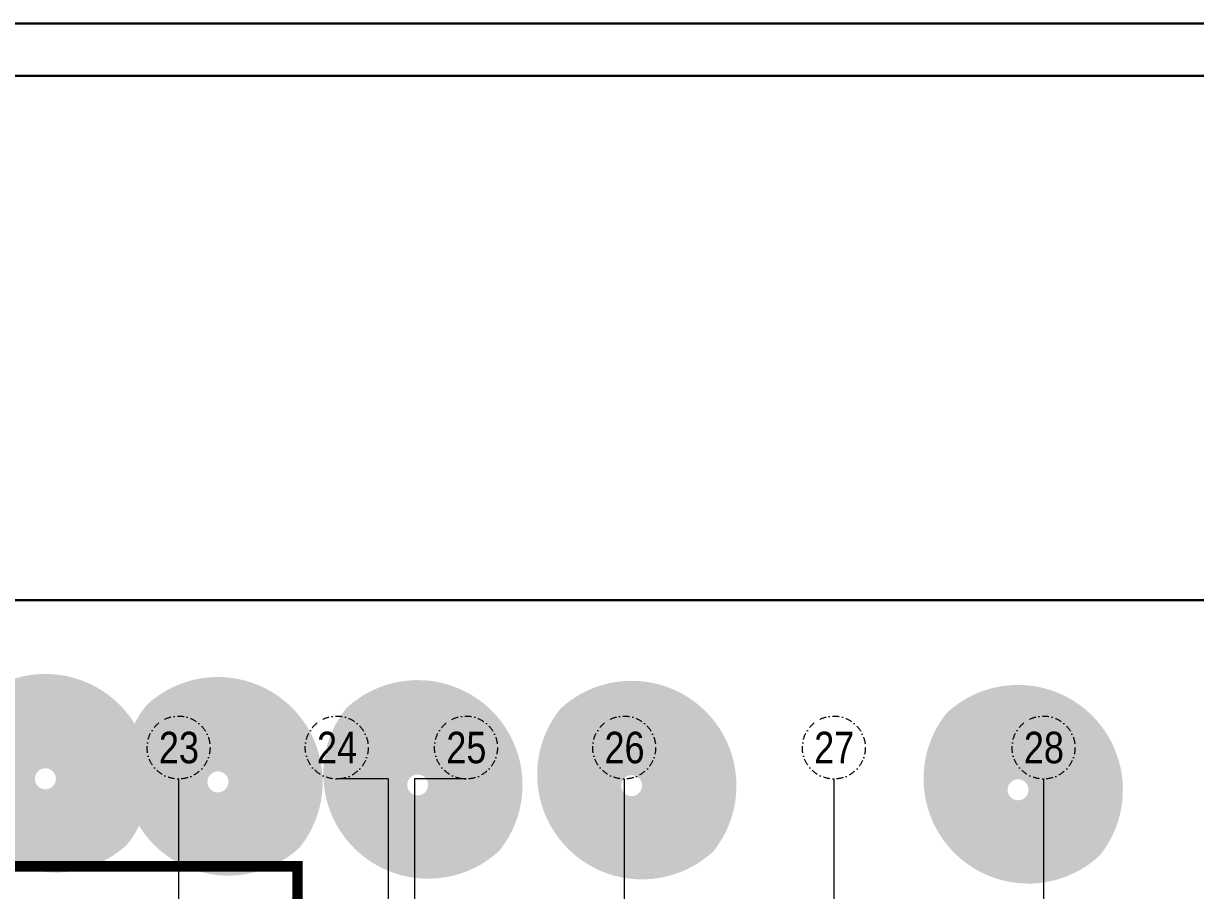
# Model space of a CAD drawing. Header units: centimetres. Extents: x 405464 to 563355, y 50011 to 66875.
# Drawn here: x 512542 to 514778, y 57358 to 59011 of the extents above; entities that cross this region are included whole.
import ezdxf
from ezdxf.enums import TextEntityAlignment as Align

# ---------------------------------------------------------------- set-up
doc = ezdxf.new("R2010")
doc.units = ezdxf.units.CM
doc.linetypes.add('DASHDOT', pattern=[25.4, 12.7, -6.35, 0, -6.35])
doc.layers.get('0').update_dxf_attribs({"lineweight": 9})
for name, color, linetype, lineweight in [('0-KRCN-MİMARİ-220526', 8, 'Continuous', 9), ('0-KRCN-Z-ANTET', 71, 'Continuous', 30), ('A_Aks', 30, 'DASHDOT', 9)]:
    doc.layers.add(name, color=color, linetype=linetype, lineweight=lineweight)
doc.styles.add('Antet_Style 02', font='swissck.ttf')

# ---------------------------------------------------------------- blocks, each defined once
blk = doc.blocks.new('a_aks')
at = {"layer": 'A_Aks', "color": 8, "ltscale": 200}
for p, q in [((8480, 5308), (8480, -831.1)), ((8880, 5308), (8781.7, 5308)), ((8880, 5308), (8880, -831.1)), ((8930, 5308), (8930, -831.1)), ((9028.3, 5308), (8930, 5308)), ((9330, 5308), (9330, -831.1)), ((9730, 5308), (9730, -831.1)), ((10130, 5308), (10130, -831.1))]:
    blk.add_line(p, q, dxfattribs=at)
at = {"layer": 'A_Aks', "color": 8}
for centre in [(8480, 5368), (8781.7, 5368), (9028.3, 5368), (9330, 5368), (9730, 5368), (10130, 5368)]:
    blk.add_circle(centre, 60, dxfattribs=at)
at = {"layer": 'A_Aks', "color": 8, "style": 'Antet_Style 02'}
for s, p in [('23', (8480.7, 5368)), ('24', (8782.3, 5368)), ('25', (9029, 5368)), ('26', (9330.7, 5368)), ('27', (9730.7, 5368)), ('28', (10130.7, 5368))]:
    blk.add_text(s, height=60, dxfattribs=at).set_placement(p, align=Align.MIDDLE_CENTER)
blk = doc.blocks.new('mimari_yeni_durum')
at = {"transparency": 33554559}
h = blk.add_hatch(color=8, dxfattribs=at)
h.dxf.hatch_style = 1
h.set_gradient(color1=(128, 128, 128), color2=(214, 214, 214), name='INVSPHERICAL')
h.paths.add_polyline_path([(8426, 5308.3, 0.653656), (8090.4, 5455.3, 0.171763), (8045.9, 5329.5, 0.653656), (8381.5, 5182.5, 0.171763)])
h.paths.add_polyline_path([(8206, 5308.3, -1), (8246, 5308.3, -1)], flags=16)
h = blk.add_hatch(color=8, dxfattribs=at)
h.dxf.hatch_style = 1
h.set_gradient(color1=(128, 128, 128), color2=(214, 214, 214), name='INVSPHERICAL')
h.paths.add_polyline_path([(8755, 5302.5, 0.653656), (8419.4, 5449.5, 0.171763), (8374.8, 5323.7, 0.653656), (8710.4, 5176.7, 0.171763)])
h.paths.add_polyline_path([(8535, 5302.5, -1), (8575, 5302.5, -1)], flags=16)
h = blk.add_hatch(color=8, dxfattribs=at)
h.dxf.hatch_style = 1
h.set_gradient(color1=(128, 128, 128), color2=(214, 214, 214), name='INVSPHERICAL')
h.paths.add_polyline_path([(9136.1, 5296.6, 0.653656), (8800.6, 5443.6, 0.171763), (8756, 5317.8, 0.653656), (9091.6, 5170.8, 0.171763)])
h.paths.add_polyline_path([(8916.1, 5296.6, -1), (8956.1, 5296.6, -1)], flags=16)
h = blk.add_hatch(color=8, dxfattribs=at)
h.dxf.hatch_style = 1
h.set_gradient(color1=(128, 128, 128), color2=(214, 214, 214), name='INVSPHERICAL')
h.paths.add_polyline_path([(9544.2, 5295.3, 0.653656), (9208.7, 5442.3, 0.171763), (9164.1, 5316.5, 0.653656), (9499.7, 5169.5, 0.171763)])
h.paths.add_polyline_path([(9324.2, 5295.3, -1), (9364.2, 5295.3, -1)], flags=16)
h = blk.add_hatch(color=8, dxfattribs=at)
h.dxf.hatch_style = 1
h.set_gradient(color1=(128, 128, 128), color2=(214, 214, 214), name='INVSPHERICAL')
h.paths.add_polyline_path([(10281.3, 5287.4, 0.653656), (9945.7, 5434.4, 0.171763), (9901.1, 5308.6, 0.653656), (10236.7, 5161.5, 0.171763)])
h.paths.add_polyline_path([(10061.3, 5287.4, -1), (10101.3, 5287.4, -1)], flags=16)
at = {"layer": 'A_Aks', "color": 8}
blk.add_blockref('a_aks', (0, 0), dxfattribs=at)
blk = doc.blocks.new('A$C9e52caec')
at = {"color": 1, "linetype": 'DASHDOT', "ltscale": 250, "true_color": 0xe60000, "const_width": 20}
blk.add_lwpolyline([(50, 2495), (930, 2495), (930, 1707), (1765, 1707), (1765, 4249), (1550, 4249), (1550, 5141.5), (8707, 5141.5), (8707, 2644), (12614.5, 2644), (12614.5, -227.5), (-33, -227.5), (-33, 2495)], close=True, dxfattribs=at)
at = {"color": 8}
blk.add_blockref('mimari_yeni_durum', (0, 0), dxfattribs=at)

msp = doc.modelspace()

# ---------------------------------------------------------------- block references
at = {"layer": '0-KRCN-MİMARİ-220526', "rotation": 359.999999999997}
msp.add_blockref('A$C9e52caec', (504358.3, 52262.4, 74), dxfattribs=at)

# ---------------------------------------------------------------- next in the draw order: linework, layer by layer
at = {"layer": '0-KRCN-Z-ANTET'}
for points in [[(405464.1, 50011.3), (563355.4, 50011.3), (563355.4, 59011.3), (405464.1, 59011.3)], [(503064.1, 50111.3), (544661.8, 50111.3), (544661.8, 58911.3), (503064.1, 58911.3)], [(503294.8, 57911.3), (518977.4, 57911.3), (518977.4, 51111.3), (503294.8, 51111.3)]]:
    msp.add_lwpolyline(points, close=True, dxfattribs=at)

doc.saveas('drawing.dxf')
